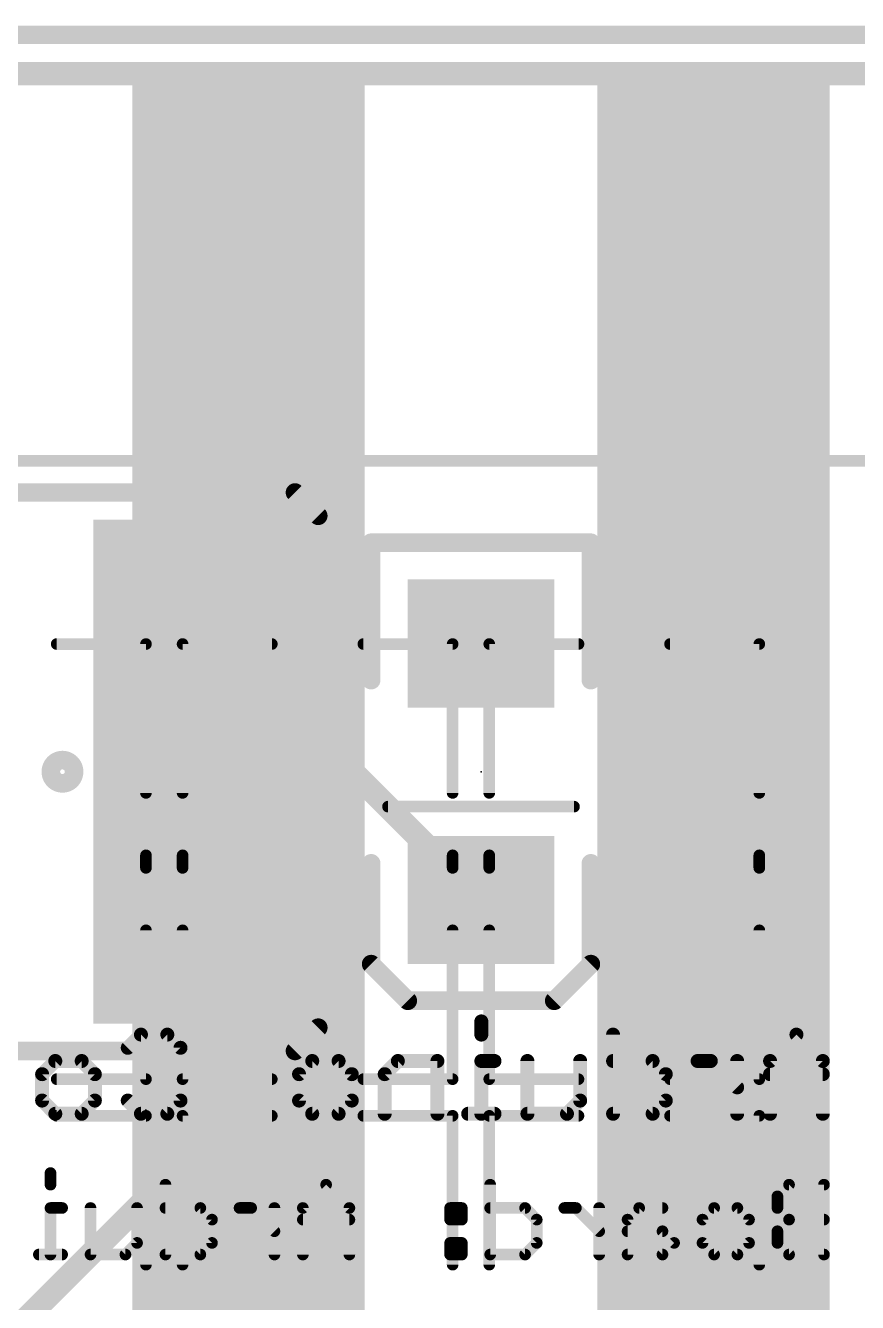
# Model space of a CAD drawing. Extents: x -5.1 to 50.9, y -12.7 to 61.1.
# Drawn here: x 30.58 to 39.67, y 10.72 to 24.66 of the extents above; entities that cross this region are included whole.
import ezdxf

# ---------------------------------------------------------------- set-up
doc = ezdxf.new("R2010")
doc.units = 0
for name, color, linetype in [('16', 132, 'CONTINUOUS'), ('21', 53, 'CONTINUOUS'), ('22', 53, 'CONTINUOUS'), ('24', 53, 'CONTINUOUS'), ('51', 53, 'CONTINUOUS')]:
    doc.layers.add(name, color=color, linetype=linetype)

# ---------------------------------------------------------------- blocks, each defined once
blk = doc.blocks.new('RECT')
blk.add_solid([(-0.5, -0.5), (0.5, -0.5), (-0.5, 0.5), (0.5, 0.5)])

msp = doc.modelspace()

# ---------------------------------------------------------------- linework, layer by layer
at = {"layer": '16', "const_width": 0.254}
for points in [[(32.4, 16.51), (34.16, 16.51)], [(32.4, 12.35), (32.4, 16.51)], [(34.16, 16.51), (35.56, 15.11)], [(26.4, 6.35), (32.4, 12.35)]]:
    msp.add_lwpolyline(points, dxfattribs=at)
at = {"layer": '16', "const_width": 0.127}
for points in [[(32.4, 16.5735, 1), (32.4, 16.4465)], [(32.4635, 16.51, 1), (32.3365, 16.51)], [(34.2049, 16.5549, 1), (34.1151, 16.4651)], [(34.16, 16.4465, 1), (34.16, 16.5735)], [(35.5151, 15.0651, 1), (35.6049, 15.1549)], [(32.3365, 12.35, 1), (32.4635, 12.35)], [(32.4449, 12.3051, 1), (32.3551, 12.3949)]]:
    msp.add_lwpolyline(points, format="xyb", dxfattribs=at)
at = {"layer": '21', "const_width": 0.254}
msp.add_lwpolyline([(8.89, 24.13), (41.91, 24.13)], dxfattribs=at)
at = {"layer": '22'}
for points, const_width in [([(27.432, 19.558), (33.528, 19.558)], 0.2032), ([(33.528, 19.558), (33.782, 19.304)], 0.2032), ([(33.782, 19.304), (33.782, 13.716)], 0.2032), ([(36.76, 19.01), (34.36, 19.01)], 0.2032), ([(34.36, 19.01), (34.36, 17.51)], 0.2032), ([(36.76, 17.51), (36.76, 19.01)], 0.2032), ([(34.544, 16.129), (36.576, 16.129)], 0.127), ([(34.36, 14.41), (34.36, 15.51)], 0.2032), ([(36.76, 15.51), (36.76, 14.41)], 0.2032), ([(34.76, 14.01), (34.36, 14.41)], 0.2032), ([(36.76, 14.41), (36.36, 14.01)], 0.2032), ([(36.36, 14.01), (34.76, 14.01)], 0.2032), ([(33.782, 13.716), (33.528, 13.462)], 0.2032), ([(35.5636, 13.7846), (35.5636, 13.6405)], 0.1524), ([(31.7012, 13.4965), (31.8452, 13.6405)], 0.1524), ([(31.8452, 13.6405), (32.1334, 13.6405)], 0.1524), ([(32.1334, 13.6405), (32.2774, 13.4965)], 0.1524), ([(37.0025, 13.6405), (37.0025, 12.7762)], 0.1524), ([(39.0057, 13.6405), (38.7176, 13.3524)], 0.1524), ([(39.2938, 13.3524), (39.0057, 13.6405)], 0.1524), ([(33.274, 13.462), (27.432, 13.462)], 0.2032), ([(32.2774, 13.4965), (32.2774, 12.9203)], 0.1524), ([(33.528, 13.462), (33.274, 13.462)], 0.2032), ([(30.7657, 13.2084), (30.9097, 13.3524)], 0.1524), ([(30.9097, 13.3524), (31.1978, 13.3524)], 0.1524), ([(31.1978, 13.3524), (31.3419, 13.2084)], 0.1524), ([(33.5722, 13.2084), (33.7163, 13.3524)], 0.1524), ([(33.7163, 13.3524), (34.0044, 13.3524)], 0.1524), ([(34.0044, 13.3524), (34.1485, 13.2084)], 0.1524), ([(34.6518, 13.3524), (34.5077, 13.2084)], 0.1524), ([(35.084, 13.3524), (34.6518, 13.3524)], 0.1524), ([(35.084, 12.7762), (35.084, 13.3524)], 0.1524), ([(35.7076, 13.3524), (35.5636, 13.3524)], 0.1524), ([(35.5636, 13.3524), (35.5636, 12.7762)], 0.1524), ([(36.0669, 12.7762), (36.0669, 13.3524)], 0.1524), ([(36.6432, 13.3524), (36.6432, 12.9203)], 0.1524), ([(37.4346, 13.3524), (37.0025, 13.3524)], 0.1524), ([(37.5787, 13.2084), (37.4346, 13.3524)], 0.1524), ([(38.0702, 13.3524), (37.9261, 13.3524)], 0.1524), ([(38.3583, 13.0643), (38.0702, 13.3524)], 0.1524), ([(38.3583, 12.7762), (38.3583, 13.3524)], 0.1524), ([(38.7176, 13.3524), (38.7176, 12.7762)], 0.1524), ([(39.2938, 12.7762), (39.2938, 13.3524)], 0.1524), ([(30.7657, 12.9203), (30.7657, 13.2084)], 0.1524), ([(31.3419, 13.2084), (31.3419, 12.9203)], 0.1524), ([(33.5722, 12.9203), (33.5722, 13.2084)], 0.1524), ([(34.1485, 13.2084), (34.1485, 12.9203)], 0.1524), ([(34.5077, 13.2084), (34.5077, 12.7762)], 0.1524), ([(37.5787, 12.9203), (37.5787, 13.2084)], 0.1524), ([(39.2938, 13.2084), (38.7176, 13.2084)], 0.1524), ([(30.9097, 12.7762), (30.7657, 12.9203)], 0.1524), ([(31.3419, 12.9203), (31.1978, 12.7762)], 0.1524), ([(31.8452, 12.7762), (31.7012, 12.9203)], 0.1524), ([(32.2774, 12.9203), (32.1334, 12.7762)], 0.1524), ([(33.7163, 12.7762), (33.5722, 12.9203)], 0.1524), ([(34.1485, 12.9203), (34.0044, 12.7762)], 0.1524), ([(36.6432, 12.9203), (36.4991, 12.7762)], 0.1524), ([(37.4346, 12.7762), (37.5787, 12.9203)], 0.1524), ([(31.1978, 12.7762), (30.9097, 12.7762)], 0.1524), ([(32.1334, 12.7762), (31.8452, 12.7762)], 0.1524), ([(34.0044, 12.7762), (33.7163, 12.7762)], 0.1524), ([(35.7076, 12.7762), (35.4195, 12.7762)], 0.1524), ([(36.4991, 12.7762), (36.0669, 12.7762)], 0.1524), ([(37.0025, 12.7762), (37.4346, 12.7762)], 0.1524), ([(30.8572, 12.1293), (30.8572, 12.0022)], 0.127), ([(32.113, 12.0022), (32.113, 11.2395)], 0.127), ([(33.868, 12.0022), (33.6137, 11.7479)], 0.127), ([(34.1222, 11.7479), (33.868, 12.0022)], 0.127), ([(35.6602, 12.0022), (35.6602, 11.2395)], 0.127), ([(38.9252, 12.0022), (38.7981, 11.875)], 0.127), ([(39.3065, 12.0022), (38.9252, 12.0022)], 0.127), ([(39.3065, 11.2395), (39.3065, 12.0022)], 0.127), ([(38.7981, 11.875), (38.7981, 11.7479)], 0.127), ([(30.9843, 11.7479), (30.8572, 11.7479)], 0.127), ([(30.8572, 11.7479), (30.8572, 11.2395)], 0.127), ([(31.2944, 11.2395), (31.2944, 11.7479)], 0.127), ([(31.8029, 11.7479), (31.8029, 11.3666)], 0.127), ([(32.4943, 11.7479), (32.113, 11.7479)], 0.127), ([(32.6215, 11.6208), (32.4943, 11.7479)], 0.127), ([(33.0494, 11.7479), (32.9223, 11.7479)], 0.127), ([(33.3036, 11.4937), (33.0494, 11.7479)], 0.127), ([(33.3036, 11.2395), (33.3036, 11.7479)], 0.127), ([(33.6137, 11.7479), (33.6137, 11.2395)], 0.127), ([(34.1222, 11.2395), (34.1222, 11.7479)], 0.127), ([(35.35, 11.7479), (35.2229, 11.7479)], 0.127), ([(35.2229, 11.7479), (35.2229, 11.6208)], 0.127), ([(35.35, 11.6208), (35.35, 11.7479)], 0.127), ([(36.0415, 11.7479), (35.6602, 11.7479)], 0.127), ([(36.1686, 11.6208), (36.0415, 11.7479)], 0.127), ([(36.5966, 11.7479), (36.4694, 11.7479)], 0.127), ([(36.8508, 11.4937), (36.5966, 11.7479)], 0.127), ([(36.8508, 11.2395), (36.8508, 11.7479)], 0.127), ([(37.288, 11.7479), (37.1609, 11.6208)], 0.127), ([(37.5422, 11.7479), (37.288, 11.7479)], 0.127), ([(37.9795, 11.6208), (38.1066, 11.7479)], 0.127), ([(38.1066, 11.7479), (38.3608, 11.7479)], 0.127), ([(38.3608, 11.7479), (38.4879, 11.6208)], 0.127), ([(38.7981, 11.7479), (38.9252, 11.6208)], 0.127), ([(32.6215, 11.3666), (32.6215, 11.6208)], 0.127), ([(34.1222, 11.6208), (33.6137, 11.6208)], 0.127), ([(35.2229, 11.6208), (35.35, 11.6208)], 0.127), ([(36.1686, 11.3666), (36.1686, 11.6208)], 0.127), ([(37.1609, 11.6208), (37.1609, 11.2395)], 0.127), ([(37.9795, 11.3666), (37.9795, 11.6208)], 0.127), ([(38.4879, 11.6208), (38.4879, 11.3666)], 0.127), ([(38.9252, 11.6208), (38.7981, 11.4937)], 0.127), ([(39.3065, 11.6208), (38.9252, 11.6208)], 0.127), ([(31.8029, 11.3666), (31.6758, 11.2395)], 0.127), ([(32.4943, 11.2395), (32.6215, 11.3666)], 0.127), ([(35.35, 11.3666), (35.2229, 11.3666)], 0.127), ([(35.2229, 11.3666), (35.2229, 11.2395)], 0.127), ([(35.35, 11.2395), (35.35, 11.3666)], 0.127), ([(36.0415, 11.2395), (36.1686, 11.3666)], 0.127), ([(37.5422, 11.4937), (37.1609, 11.4937)], 0.127), ([(37.6693, 11.3666), (37.5422, 11.4937)], 0.127), ([(37.5422, 11.2395), (37.6693, 11.3666)], 0.127), ([(38.1066, 11.2395), (37.9795, 11.3666)], 0.127), ([(38.4879, 11.3666), (38.3608, 11.2395)], 0.127), ([(38.7981, 11.4937), (38.7981, 11.3666)], 0.127), ([(38.7981, 11.3666), (38.9252, 11.2395)], 0.127), ([(30.9843, 11.2395), (30.7301, 11.2395)], 0.127), ([(31.6758, 11.2395), (31.2944, 11.2395)], 0.127), ([(32.113, 11.2395), (32.4943, 11.2395)], 0.127), ([(35.2229, 11.2395), (35.35, 11.2395)], 0.127), ([(35.6602, 11.2395), (36.0415, 11.2395)], 0.127), ([(37.1609, 11.2395), (37.5422, 11.2395)], 0.127), ([(38.3608, 11.2395), (38.1066, 11.2395)], 0.127), ([(38.9252, 11.2395), (39.3065, 11.2395)], 0.127)]:
    msp.add_lwpolyline(points, dxfattribs=dict(at, const_width=const_width))
for points, const_width in [([(33.5639, 19.5939, 1), (33.4921, 19.5221)], 0.1016), ([(33.528, 19.5072, 1), (33.528, 19.6088)], 0.1016), ([(33.8328, 19.304, 1), (33.7312, 19.304)], 0.1016), ([(33.7461, 19.2681, 1), (33.8179, 19.3399)], 0.1016), ([(34.36, 19.0608, 1), (34.36, 18.9592)], 0.1016), ([(34.4108, 19.01, 1), (34.3092, 19.01)], 0.1016), ([(36.8108, 19.01, 1), (36.7092, 19.01)], 0.1016), ([(36.76, 18.9592, 1), (36.76, 19.0608)], 0.1016), ([(34.3092, 17.51, 1), (34.4108, 17.51)], 0.1016), ([(36.7092, 17.51, 1), (36.8108, 17.51)], 0.1016), ([(30.988, 16.383, 1), (30.988, 16.637, 1), (30.988, 16.383)], 0.2032), ([(34.544, 16.1608, 1), (34.544, 16.0973)], 0.0635), ([(36.576, 16.0973, 1), (36.576, 16.1608)], 0.0635), ([(34.4108, 15.51, 1), (34.3092, 15.51)], 0.1016), ([(36.8108, 15.51, 1), (36.7092, 15.51)], 0.1016), ([(34.3959, 14.4459, 1), (34.3241, 14.3741)], 0.1016), ([(36.7959, 14.3741, 1), (36.7241, 14.4459)], 0.1016), ([(34.3092, 14.41, 1), (34.4108, 14.41)], 0.1016), ([(36.7092, 14.41, 1), (36.8108, 14.41)], 0.1016), ([(34.76, 14.0608, 1), (34.76, 13.9592)], 0.1016), ([(34.7241, 13.9741, 1), (34.7959, 14.0459)], 0.1016), ([(36.3241, 14.0459, 1), (36.3959, 13.9741)], 0.1016), ([(36.36, 13.9592, 1), (36.36, 14.0608)], 0.1016), ([(33.8179, 13.6801, 1), (33.7461, 13.7519)], 0.1016), ([(35.6017, 13.7846, 1), (35.5255, 13.7846)], 0.0762), ([(31.8452, 13.6786, 1), (31.8452, 13.6024)], 0.0762), ([(31.8722, 13.6136, 1), (31.8183, 13.6675)], 0.0762), ([(32.1603, 13.6675, 1), (32.1064, 13.6136)], 0.0762), ([(32.1334, 13.6024, 1), (32.1334, 13.6786)], 0.0762), ([(33.7312, 13.716, 1), (33.8328, 13.716)], 0.1016), ([(35.5255, 13.6405, 1), (35.6017, 13.6405)], 0.0762), ([(37.0406, 13.6405, 1), (36.9644, 13.6405)], 0.0762), ([(39.0326, 13.6675, 1), (38.9787, 13.6136)], 0.0762), ([(39.0326, 13.6136, 1), (38.9787, 13.6675)], 0.0762), ([(31.6742, 13.5234, 1), (31.7281, 13.4695)], 0.0762), ([(32.3155, 13.4965, 1), (32.2393, 13.4965)], 0.0762), ([(32.2505, 13.4695, 1), (32.3044, 13.5234)], 0.0762), ([(33.274, 13.5128, 1), (33.274, 13.4112)], 0.1016), ([(33.274, 13.4112, 1), (33.274, 13.5128)], 0.1016), ([(33.4921, 13.4979, 1), (33.5639, 13.4261)], 0.1016), ([(33.528, 13.4112, 1), (33.528, 13.5128)], 0.1016), ([(30.9097, 13.3905, 1), (30.9097, 13.3143)], 0.0762), ([(30.9367, 13.3255, 1), (30.8828, 13.3794)], 0.0762), ([(31.2248, 13.3794, 1), (31.1709, 13.3255)], 0.0762), ([(31.1978, 13.3143, 1), (31.1978, 13.3905)], 0.0762), ([(33.7163, 13.3905, 1), (33.7163, 13.3143)], 0.0762), ([(33.7432, 13.3255, 1), (33.6893, 13.3794)], 0.0762), ([(34.0313, 13.3794, 1), (33.9775, 13.3255)], 0.0762), ([(34.0044, 13.3143, 1), (34.0044, 13.3905)], 0.0762), ([(34.6518, 13.3905, 1), (34.6518, 13.3143)], 0.0762), ([(34.6787, 13.3255, 1), (34.6249, 13.3794)], 0.0762), ([(35.1221, 13.3524, 1), (35.0459, 13.3524)], 0.0762), ([(35.084, 13.3143, 1), (35.084, 13.3905)], 0.0762), ([(35.5636, 13.3905, 1), (35.5636, 13.3143)], 0.0762), ([(35.6017, 13.3524, 1), (35.5255, 13.3524)], 0.0762), ([(35.7076, 13.3143, 1), (35.7076, 13.3905)], 0.0762), ([(36.105, 13.3524, 1), (36.0288, 13.3524)], 0.0762), ([(36.6813, 13.3524, 1), (36.6051, 13.3524)], 0.0762), ([(37.0025, 13.3905, 1), (37.0025, 13.3143)], 0.0762), ([(37.4616, 13.3794, 1), (37.4077, 13.3255)], 0.0762), ([(37.4346, 13.3143, 1), (37.4346, 13.3905)], 0.0762), ([(37.9261, 13.3905, 1), (37.9261, 13.3143)], 0.0762), ([(38.0971, 13.3794, 1), (38.0432, 13.3255)], 0.0762), ([(38.0702, 13.3143, 1), (38.0702, 13.3905)], 0.0762), ([(38.3964, 13.3524, 1), (38.3202, 13.3524)], 0.0762), ([(38.6906, 13.3794, 1), (38.7445, 13.3255)], 0.0762), ([(38.7557, 13.3524, 1), (38.6795, 13.3524)], 0.0762), ([(39.3319, 13.3524, 1), (39.2557, 13.3524)], 0.0762), ([(39.2669, 13.3255, 1), (39.3207, 13.3794)], 0.0762), ([(30.7387, 13.2353, 1), (30.7926, 13.1814)], 0.0762), ([(30.8038, 13.2084, 1), (30.7276, 13.2084)], 0.0762), ([(31.38, 13.2084, 1), (31.3038, 13.2084)], 0.0762), ([(31.315, 13.1814, 1), (31.3688, 13.2353)], 0.0762), ([(33.6103, 13.2084, 1), (33.5341, 13.2084)], 0.0762), ([(33.5453, 13.2353, 1), (33.5992, 13.1814)], 0.0762), ([(34.1866, 13.2084, 1), (34.1104, 13.2084)], 0.0762), ([(34.1215, 13.1814, 1), (34.1754, 13.2353)], 0.0762), ([(34.5458, 13.2084, 1), (34.4696, 13.2084)], 0.0762), ([(34.4808, 13.2353, 1), (34.5347, 13.1814)], 0.0762), ([(37.6168, 13.2084, 1), (37.5406, 13.2084)], 0.0762), ([(37.5517, 13.1814, 1), (37.6056, 13.2353)], 0.0762), ([(38.7176, 13.2465, 1), (38.7176, 13.1703)], 0.0762), ([(39.2938, 13.1703, 1), (39.2938, 13.2465)], 0.0762), ([(38.3313, 13.0374, 1), (38.3852, 13.0913)], 0.0762), ([(30.7926, 12.9472, 1), (30.7387, 12.8933)], 0.0762), ([(31.3688, 12.8933, 1), (31.315, 12.9472)], 0.0762), ([(31.7281, 12.9472, 1), (31.6742, 12.8933)], 0.0762), ([(32.3044, 12.8933, 1), (32.2505, 12.9472)], 0.0762), ([(33.5992, 12.9472, 1), (33.5453, 12.8933)], 0.0762), ([(34.1754, 12.8933, 1), (34.1215, 12.9472)], 0.0762), ([(36.6701, 12.8933, 1), (36.6162, 12.9472)], 0.0762), ([(37.6056, 12.8933, 1), (37.5517, 12.9472)], 0.0762), ([(30.7276, 12.9203, 1), (30.8038, 12.9203)], 0.0762), ([(30.9097, 12.8143, 1), (30.9097, 12.7381)], 0.0762), ([(30.8828, 12.7493, 1), (30.9367, 12.8031)], 0.0762), ([(31.1709, 12.8031, 1), (31.2248, 12.7493)], 0.0762), ([(31.1978, 12.7381, 1), (31.1978, 12.8143)], 0.0762), ([(31.3038, 12.9203, 1), (31.38, 12.9203)], 0.0762), ([(31.8452, 12.8143, 1), (31.8452, 12.7381)], 0.0762), ([(31.8183, 12.7493, 1), (31.8722, 12.8031)], 0.0762), ([(32.1064, 12.8031, 1), (32.1603, 12.7493)], 0.0762), ([(32.1334, 12.7381, 1), (32.1334, 12.8143)], 0.0762), ([(32.2393, 12.9203, 1), (32.3155, 12.9203)], 0.0762), ([(33.5341, 12.9203, 1), (33.6103, 12.9203)], 0.0762), ([(33.7163, 12.8143, 1), (33.7163, 12.7381)], 0.0762), ([(33.6893, 12.7493, 1), (33.7432, 12.8031)], 0.0762), ([(33.9775, 12.8031, 1), (34.0313, 12.7493)], 0.0762), ([(34.0044, 12.7381, 1), (34.0044, 12.8143)], 0.0762), ([(34.1104, 12.9203, 1), (34.1866, 12.9203)], 0.0762), ([(35.4195, 12.8143, 1), (35.4195, 12.7381)], 0.0762), ([(35.7076, 12.7381, 1), (35.7076, 12.8143)], 0.0762), ([(36.0669, 12.8143, 1), (36.0669, 12.7381)], 0.0762), ([(36.4722, 12.8031, 1), (36.5261, 12.7493)], 0.0762), ([(36.4991, 12.7381, 1), (36.4991, 12.8143)], 0.0762), ([(36.6051, 12.9203, 1), (36.6813, 12.9203)], 0.0762), ([(37.0025, 12.8143, 1), (37.0025, 12.7381)], 0.0762), ([(37.4077, 12.8031, 1), (37.4616, 12.7493)], 0.0762), ([(37.4346, 12.7381, 1), (37.4346, 12.8143)], 0.0762), ([(37.5406, 12.9203, 1), (37.6168, 12.9203)], 0.0762), ([(34.4696, 12.7762, 1), (34.5458, 12.7762)], 0.0762), ([(35.0459, 12.7762, 1), (35.1221, 12.7762)], 0.0762), ([(35.5255, 12.7762, 1), (35.6017, 12.7762)], 0.0762), ([(36.0288, 12.7762, 1), (36.105, 12.7762)], 0.0762), ([(36.9644, 12.7762, 1), (37.0406, 12.7762)], 0.0762), ([(38.3202, 12.7762, 1), (38.3964, 12.7762)], 0.0762), ([(38.6795, 12.7762, 1), (38.7557, 12.7762)], 0.0762), ([(39.2557, 12.7762, 1), (39.3319, 12.7762)], 0.0762), ([(30.8889, 12.1293, 1), (30.8254, 12.1293)], 0.0635), ([(30.8254, 12.0022, 1), (30.8889, 12.0022)], 0.0635), ([(32.1448, 12.0022, 1), (32.0813, 12.0022)], 0.0635), ([(33.8904, 12.0246, 1), (33.8455, 11.9797)], 0.0635), ([(33.8904, 11.9797, 1), (33.8455, 12.0246)], 0.0635), ([(35.6919, 12.0022, 1), (35.6284, 12.0022)], 0.0635), ([(38.9252, 12.0339, 1), (38.9252, 11.9704)], 0.0635), ([(38.9476, 11.9797, 1), (38.9027, 12.0246)], 0.0635), ([(39.3383, 12.0022, 1), (39.2747, 12.0022)], 0.0635), ([(39.3065, 11.9704, 1), (39.3065, 12.0339)], 0.0635), ([(38.8298, 11.875, 1), (38.7663, 11.875)], 0.0635), ([(38.7756, 11.8975, 1), (38.8205, 11.8526)], 0.0635), ([(30.8889, 11.7479, 1), (30.8254, 11.7479)], 0.0635), ([(30.8572, 11.7797, 1), (30.8572, 11.7162)], 0.0635), ([(30.9843, 11.7162, 1), (30.9843, 11.7797)], 0.0635), ([(31.3262, 11.7479, 1), (31.2627, 11.7479)], 0.0635), ([(31.8346, 11.7479, 1), (31.7711, 11.7479)], 0.0635), ([(32.113, 11.7797, 1), (32.113, 11.7162)], 0.0635), ([(32.5168, 11.7704, 1), (32.4719, 11.7255)], 0.0635), ([(32.4943, 11.7162, 1), (32.4943, 11.7797)], 0.0635), ([(32.9223, 11.7797, 1), (32.9223, 11.7162)], 0.0635), ([(33.0718, 11.7704, 1), (33.0269, 11.7255)], 0.0635), ([(33.0494, 11.7162, 1), (33.0494, 11.7797)], 0.0635), ([(33.3353, 11.7479, 1), (33.2718, 11.7479)], 0.0635), ([(33.6455, 11.7479, 1), (33.582, 11.7479)], 0.0635), ([(33.5913, 11.7704, 1), (33.6362, 11.7255)], 0.0635), ([(34.1539, 11.7479, 1), (34.0904, 11.7479)], 0.0635), ([(34.0997, 11.7255, 1), (34.1446, 11.7704)], 0.0635), ([(35.2229, 11.7797, 1), (35.2229, 11.7162)], 0.0635), ([(35.2547, 11.7479, 1), (35.1912, 11.7479)], 0.0635), ([(35.3818, 11.7479, 1), (35.3183, 11.7479)], 0.0635), ([(35.35, 11.7162, 1), (35.35, 11.7797)], 0.0635), ([(35.6602, 11.7797, 1), (35.6602, 11.7162)], 0.0635), ([(36.064, 11.7704, 1), (36.0191, 11.7255)], 0.0635), ([(36.0415, 11.7162, 1), (36.0415, 11.7797)], 0.0635), ([(36.4694, 11.7797, 1), (36.4694, 11.7162)], 0.0635), ([(36.619, 11.7704, 1), (36.5741, 11.7255)], 0.0635), ([(36.5966, 11.7162, 1), (36.5966, 11.7797)], 0.0635), ([(36.8825, 11.7479, 1), (36.819, 11.7479)], 0.0635), ([(37.288, 11.7797, 1), (37.288, 11.7162)], 0.0635), ([(37.3105, 11.7255, 1), (37.2656, 11.7704)], 0.0635), ([(37.5422, 11.7162, 1), (37.5422, 11.7797)], 0.0635), ([(38.1066, 11.7797, 1), (38.1066, 11.7162)], 0.0635), ([(38.129, 11.7255, 1), (38.0841, 11.7704)], 0.0635), ([(38.3833, 11.7704, 1), (38.3384, 11.7255)], 0.0635), ([(38.3608, 11.7162, 1), (38.3608, 11.7797)], 0.0635), ([(38.7663, 11.7479, 1), (38.8298, 11.7479)], 0.0635), ([(38.8205, 11.7704, 1), (38.7756, 11.7255)], 0.0635), ([(32.6532, 11.6208, 1), (32.5897, 11.6208)], 0.0635), ([(32.599, 11.5984, 1), (32.6439, 11.6433)], 0.0635), ([(33.6137, 11.6526, 1), (33.6137, 11.5891)], 0.0635), ([(34.1222, 11.5891, 1), (34.1222, 11.6526)], 0.0635), ([(35.2229, 11.6526, 1), (35.2229, 11.5891)], 0.0635), ([(35.1912, 11.6208, 1), (35.2547, 11.6208)], 0.0635), ([(35.3183, 11.6208, 1), (35.3818, 11.6208)], 0.0635), ([(35.35, 11.5891, 1), (35.35, 11.6526)], 0.0635), ([(36.2004, 11.6208, 1), (36.1369, 11.6208)], 0.0635), ([(36.1462, 11.5984, 1), (36.1911, 11.6433)], 0.0635), ([(37.1927, 11.6208, 1), (37.1292, 11.6208)], 0.0635), ([(37.1385, 11.6433, 1), (37.1834, 11.5984)], 0.0635), ([(38.0112, 11.6208, 1), (37.9477, 11.6208)], 0.0635), ([(37.957, 11.6433, 1), (38.0019, 11.5984)], 0.0635), ([(38.5197, 11.6208, 1), (38.4562, 11.6208)], 0.0635), ([(38.4655, 11.5984, 1), (38.5104, 11.6433)], 0.0635), ([(38.9252, 11.6526, 1), (38.9252, 11.5891)], 0.0635), ([(38.9476, 11.5984, 1), (38.9027, 11.6433)], 0.0635), ([(38.9027, 11.5984, 1), (38.9476, 11.6433)], 0.0635), ([(39.3065, 11.5891, 1), (39.3065, 11.6526)], 0.0635), ([(31.8253, 11.3442, 1), (31.7804, 11.3891)], 0.0635), ([(32.6439, 11.3442, 1), (32.599, 11.3891)], 0.0635), ([(33.2811, 11.4713, 1), (33.326, 11.5162)], 0.0635), ([(35.2229, 11.3984, 1), (35.2229, 11.3349)], 0.0635), ([(35.2547, 11.3666, 1), (35.1912, 11.3666)], 0.0635), ([(35.3818, 11.3666, 1), (35.3183, 11.3666)], 0.0635), ([(35.35, 11.3349, 1), (35.35, 11.3984)], 0.0635), ([(36.1911, 11.3442, 1), (36.1462, 11.3891)], 0.0635), ([(36.8283, 11.4713, 1), (36.8732, 11.5162)], 0.0635), ([(37.1609, 11.5255, 1), (37.1609, 11.462)], 0.0635), ([(37.5647, 11.5162, 1), (37.5198, 11.4713)], 0.0635), ([(37.5422, 11.462, 1), (37.5422, 11.5255)], 0.0635), ([(37.6918, 11.3442, 1), (37.6469, 11.3891)], 0.0635), ([(38.0019, 11.3891, 1), (37.957, 11.3442)], 0.0635), ([(38.5104, 11.3442, 1), (38.4655, 11.3891)], 0.0635), ([(38.8298, 11.4937, 1), (38.7663, 11.4937)], 0.0635), ([(38.7756, 11.5162, 1), (38.8205, 11.4713)], 0.0635), ([(38.8205, 11.3891, 1), (38.7756, 11.3442)], 0.0635), ([(30.7301, 11.2713, 1), (30.7301, 11.2078)], 0.0635), ([(30.9843, 11.2078, 1), (30.9843, 11.2713)], 0.0635), ([(31.2944, 11.2713, 1), (31.2944, 11.2078)], 0.0635), ([(31.6533, 11.262, 1), (31.6982, 11.217)], 0.0635), ([(31.6758, 11.2078, 1), (31.6758, 11.2713)], 0.0635), ([(31.7711, 11.3666, 1), (31.8346, 11.3666)], 0.0635), ([(32.113, 11.2713, 1), (32.113, 11.2078)], 0.0635), ([(32.4719, 11.262, 1), (32.5168, 11.217)], 0.0635), ([(32.4943, 11.2078, 1), (32.4943, 11.2713)], 0.0635), ([(32.5897, 11.3666, 1), (32.6532, 11.3666)], 0.0635), ([(35.2229, 11.2713, 1), (35.2229, 11.2078)], 0.0635), ([(35.35, 11.2078, 1), (35.35, 11.2713)], 0.0635), ([(35.6602, 11.2713, 1), (35.6602, 11.2078)], 0.0635), ([(36.0191, 11.262, 1), (36.064, 11.217)], 0.0635), ([(36.0415, 11.2078, 1), (36.0415, 11.2713)], 0.0635), ([(36.1369, 11.3666, 1), (36.2004, 11.3666)], 0.0635), ([(37.1609, 11.2713, 1), (37.1609, 11.2078)], 0.0635), ([(37.5198, 11.262, 1), (37.5647, 11.217)], 0.0635), ([(37.5422, 11.2078, 1), (37.5422, 11.2713)], 0.0635), ([(37.6469, 11.3442, 1), (37.6918, 11.3891)], 0.0635), ([(37.9477, 11.3666, 1), (38.0112, 11.3666)], 0.0635), ([(38.1066, 11.2713, 1), (38.1066, 11.2078)], 0.0635), ([(38.0841, 11.217, 1), (38.129, 11.262)], 0.0635), ([(38.3384, 11.262, 1), (38.3833, 11.217)], 0.0635), ([(38.3608, 11.2078, 1), (38.3608, 11.2713)], 0.0635), ([(38.4562, 11.3666, 1), (38.5197, 11.3666)], 0.0635), ([(38.7663, 11.3666, 1), (38.8298, 11.3666)], 0.0635), ([(38.9252, 11.2713, 1), (38.9252, 11.2078)], 0.0635), ([(38.9027, 11.217, 1), (38.9476, 11.262)], 0.0635), ([(39.3065, 11.2078, 1), (39.3065, 11.2713)], 0.0635), ([(30.8254, 11.2395, 1), (30.8889, 11.2395)], 0.0635), ([(31.2627, 11.2395, 1), (31.3262, 11.2395)], 0.0635), ([(32.0813, 11.2395, 1), (32.1448, 11.2395)], 0.0635), ([(33.2718, 11.2395, 1), (33.3353, 11.2395)], 0.0635), ([(33.582, 11.2395, 1), (33.6455, 11.2395)], 0.0635), ([(34.0904, 11.2395, 1), (34.1539, 11.2395)], 0.0635), ([(35.1912, 11.2395, 1), (35.2547, 11.2395)], 0.0635), ([(35.3183, 11.2395, 1), (35.3818, 11.2395)], 0.0635), ([(35.6284, 11.2395, 1), (35.6919, 11.2395)], 0.0635), ([(36.819, 11.2395, 1), (36.8825, 11.2395)], 0.0635), ([(37.1292, 11.2395, 1), (37.1927, 11.2395)], 0.0635), ([(39.2747, 11.2395, 1), (39.3383, 11.2395)], 0.0635)]:
    msp.add_lwpolyline(points, format="xyb", dxfattribs=dict(at, const_width=const_width))
at = {"layer": '24'}
msp.add_point((35.56, 16.51), dxfattribs=at)
at = {"layer": '51'}
for points, const_width in [([(7.4, 24.554), (43.4, 24.554)], 0.2032), ([(40.6, 19.904), (10.2, 19.904)], 0.127), ([(30.925, 17.904), (31.9, 17.904)], 0.127), ([(31.9, 17.904), (31.9, 16.279)], 0.127), ([(32.3, 16.279), (32.3, 17.904)], 0.127), ([(32.3, 17.904), (33.275, 17.904)], 0.127), ([(34.275, 17.904), (35.25, 17.904)], 0.127), ([(35.25, 17.904), (35.25, 16.279)], 0.127), ([(35.65, 16.279), (35.65, 17.904)], 0.127), ([(35.65, 17.904), (36.625, 17.904)], 0.127), ([(37.625, 17.904), (38.6, 17.904)], 0.127), ([(38.6, 17.904), (38.6, 16.279)], 0.127), ([(31.9, 15.5977), (31.9, 15.4604)], 0.127), ([(32.3, 15.4604), (32.3, 15.5977)], 0.127), ([(35.25, 15.5977), (35.25, 15.4604)], 0.127), ([(35.65, 15.4604), (35.65, 15.5977)], 0.127), ([(38.6, 15.5977), (38.6, 15.4604)], 0.127), ([(31.9, 14.779), (31.9, 13.154)], 0.127), ([(32.3, 13.154), (32.3, 14.779)], 0.127), ([(35.25, 14.779), (35.25, 13.154)], 0.127), ([(35.65, 13.154), (35.65, 14.779)], 0.127), ([(38.6, 14.779), (38.6, 13.154)], 0.127), ([(31.9, 13.154), (30.925, 13.154)], 0.127), ([(33.275, 13.154), (32.3, 13.154)], 0.127), ([(35.25, 13.154), (34.275, 13.154)], 0.127), ([(36.625, 13.154), (35.65, 13.154)], 0.127), ([(38.6, 13.154), (37.625, 13.154)], 0.127), ([(31.9, 12.754), (30.925, 12.754)], 0.127), ([(31.9, 11.129), (31.9, 12.754)], 0.127), ([(32.3, 12.754), (32.3, 11.129)], 0.127), ([(33.275, 12.754), (32.3, 12.754)], 0.127), ([(35.25, 12.754), (34.275, 12.754)], 0.127), ([(35.25, 11.129), (35.25, 12.754)], 0.127), ([(35.65, 12.754), (35.65, 11.129)], 0.127), ([(36.625, 12.754), (35.65, 12.754)], 0.127), ([(38.6, 12.754), (37.625, 12.754)], 0.127), ([(38.6, 11.129), (38.6, 12.754)], 0.127)]:
    msp.add_lwpolyline(points, dxfattribs=dict(at, const_width=const_width))
at = {"layer": '51', "const_width": 0.0635}
for points in [[(30.925, 17.9357, 1), (30.925, 17.8723)], [(31.9318, 17.904, 1), (31.8683, 17.904)], [(31.9, 17.8723, 1), (31.9, 17.9357)], [(32.3318, 17.904, 1), (32.2683, 17.904)], [(32.3, 17.9357, 1), (32.3, 17.8723)], [(33.275, 17.8723, 1), (33.275, 17.9357)], [(34.275, 17.9357, 1), (34.275, 17.8723)], [(35.2818, 17.904, 1), (35.2182, 17.904)], [(35.25, 17.8723, 1), (35.25, 17.9357)], [(35.6818, 17.904, 1), (35.6182, 17.904)], [(35.65, 17.9357, 1), (35.65, 17.8723)], [(36.625, 17.8723, 1), (36.625, 17.9357)], [(37.625, 17.9357, 1), (37.625, 17.8723)], [(38.6318, 17.904, 1), (38.5682, 17.904)], [(38.6, 17.8723, 1), (38.6, 17.9357)], [(31.8683, 16.279, 1), (31.9318, 16.279)], [(32.2683, 16.279, 1), (32.3318, 16.279)], [(35.2182, 16.279, 1), (35.2818, 16.279)], [(35.6182, 16.279, 1), (35.6818, 16.279)], [(38.5682, 16.279, 1), (38.6318, 16.279)], [(31.9318, 15.5977, 1), (31.8683, 15.5977)], [(32.3318, 15.5977, 1), (32.2683, 15.5977)], [(35.2818, 15.5977, 1), (35.2182, 15.5977)], [(35.6818, 15.5977, 1), (35.6182, 15.5977)], [(38.6318, 15.5977, 1), (38.5682, 15.5977)], [(31.8683, 15.4604, 1), (31.9318, 15.4604)], [(32.2683, 15.4604, 1), (32.3318, 15.4604)], [(35.2182, 15.4604, 1), (35.2818, 15.4604)], [(35.6182, 15.4604, 1), (35.6818, 15.4604)], [(38.5682, 15.4604, 1), (38.6318, 15.4604)], [(31.9318, 14.779, 1), (31.8683, 14.779)], [(32.3318, 14.779, 1), (32.2683, 14.779)], [(35.2818, 14.779, 1), (35.2182, 14.779)], [(35.6818, 14.779, 1), (35.6182, 14.779)], [(38.6318, 14.779, 1), (38.5682, 14.779)], [(30.925, 13.1858, 1), (30.925, 13.1222)], [(31.8683, 13.154, 1), (31.9318, 13.154)], [(31.9, 13.1222, 1), (31.9, 13.1858)], [(32.3, 13.1858, 1), (32.3, 13.1222)], [(32.2683, 13.154, 1), (32.3318, 13.154)], [(33.275, 13.1222, 1), (33.275, 13.1858)], [(34.275, 13.1858, 1), (34.275, 13.1222)], [(35.2182, 13.154, 1), (35.2818, 13.154)], [(35.25, 13.1222, 1), (35.25, 13.1858)], [(35.65, 13.1858, 1), (35.65, 13.1222)], [(35.6182, 13.154, 1), (35.6818, 13.154)], [(36.625, 13.1222, 1), (36.625, 13.1858)], [(37.625, 13.1858, 1), (37.625, 13.1222)], [(38.5682, 13.154, 1), (38.6318, 13.154)], [(38.6, 13.1222, 1), (38.6, 13.1858)], [(30.925, 12.7858, 1), (30.925, 12.7223)], [(31.9318, 12.754, 1), (31.8683, 12.754)], [(31.9, 12.7223, 1), (31.9, 12.7858)], [(32.3318, 12.754, 1), (32.2683, 12.754)], [(32.3, 12.7858, 1), (32.3, 12.7223)], [(33.275, 12.7223, 1), (33.275, 12.7858)], [(34.275, 12.7858, 1), (34.275, 12.7223)], [(35.2818, 12.754, 1), (35.2182, 12.754)], [(35.25, 12.7223, 1), (35.25, 12.7858)], [(35.6818, 12.754, 1), (35.6182, 12.754)], [(35.65, 12.7858, 1), (35.65, 12.7223)], [(36.625, 12.7223, 1), (36.625, 12.7858)], [(37.625, 12.7858, 1), (37.625, 12.7223)], [(38.6318, 12.754, 1), (38.5682, 12.754)], [(38.6, 12.7223, 1), (38.6, 12.7858)], [(31.8683, 11.129, 1), (31.9318, 11.129)], [(32.2683, 11.129, 1), (32.3318, 11.129)], [(35.2182, 11.129, 1), (35.2818, 11.129)], [(35.6182, 11.129, 1), (35.6818, 11.129)], [(38.5682, 11.129, 1), (38.6318, 11.129)]]:
    msp.add_lwpolyline(points, format="xyb", dxfattribs=at)

# ---------------------------------------------------------------- block references
at = {"layer": '16'}
for p, xscale, yscale, rotation in [((32.4, 16.51), 5.5, 2.15, 90), ((35.56, 17.91), 1.6, 1.4, 180), ((35.56, 15.11), 1.6, 1.4, 180)]:
    msp.add_blockref('RECT', p, dxfattribs=dict(at, xscale=xscale, yscale=yscale, rotation=rotation))
at = {"layer": '21', "xscale": 2.54, "yscale": 15.24}
for p in [(33.02, 16.51), (38.1, 16.51)]:
    msp.add_blockref('RECT', p, dxfattribs=at)

doc.saveas('drawing.dxf')
